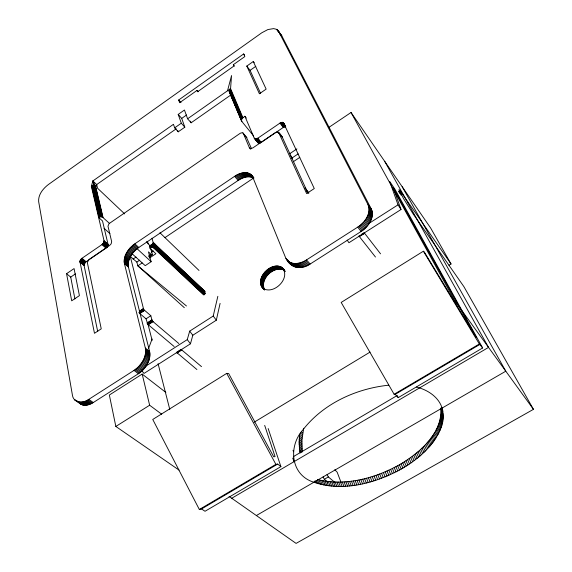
<?xml version="1.0" encoding="UTF-8"?>
<svg xmlns="http://www.w3.org/2000/svg" width="572" height="572" viewBox="0 0 572 572"><rect width="100%" height="100%" fill="white"/><g stroke="black" fill="none" stroke-linecap="round" stroke-linejoin="round"><path stroke-width="0.86" d="M78.9 402.581C82.597 406.849 89.175 405.341 93.293 402.538L138.388 373.738C145.495 369.004 151.273 360.317 149.607 351.501L128.443 267.145C127.084 259.238 132.654 251.809 138.803 247.469L238.167 180.423C242.549 177.513 248.67 175.232 253.625 178.078C250.043 170.106 240.147 172.243 234.577 176.34L134.842 243.815C128.679 248.184 123.073 255.612 124.41 263.556L145.345 348.055C146.99 356.914 141.162 365.615 134.041 370.377L88.767 399.37C83.591 403.725 73.295 403.103 72.408 395.073L38.653 201.587C38.102 194.63 43.15 188.51 48.391 184.534L261.804 32.776L267.889 29.558L273.58 28.621L276.19 29.215L277.699 30.187L281.882 36L371.271 208.966C375.032 217.632 368.246 226.934 361.118 231.474L310.146 264.035C301.423 270.277 289.911 268.182 285.578 257.629L252.774 177.177L250.078 173.938M320.549 484.291L318.962 479.901C347.032 486.272 376.605 477.827 401.072 463.821C420.549 451.923 442.471 433.118 440.883 408.065C446.911 419.412 439.761 432.725 433.047 442.177C424.195 453.882 412.269 462.955 399.506 470.02C374.052 483.476 343.036 491.798 314.822 482.511C290.662 475.925 287.737 446.496 303.103 429.622C323.516 403.467 356.192 388.574 388.745 385.185M302.223 436.465L299.571 434.169L299.12 442.9L299.621 449.721L302.302 451.98L301.909 439.968L303.703 428.271M307.886 192.993L282.232 137.087C280.838 134.792 278.335 130.13 275.139 132.747L252.988 147.826L250.965 148.584L249.385 147.748L243.293 133.24L242.249 132.704L240.326 133.212L109.052 223.645L107.979 226.19L111.662 241.634L111.154 243.815L109.595 245.474L89.053 259.488L87.301 262.398L101.244 328.836L94.48 333.29L79.894 261.411L81.639 258.515L102.345 244.33L106.356 247.89L107.293 246.889L108.044 244.351L102.524 220.978L98.599 217.389L100.25 216.745L102.388 217.038L109.538 223.452M102.345 244.33L103.746 242.571L104.047 240.783L91.356 186.315L92.879 180.945L173.459 124.303L174.674 127.849L178.228 131.81L184.827 127.191L181.717 118.404L178.207 114.421L184.449 110.017L187.609 118.776L191.119 122.787L230.616 95.145M97.698 331.445L83.977 264.872L85.714 261.99L105.999 248.155L101.988 244.602M261.854 287.03L264.714 289.961C259.137 279.272 273.681 265.115 284.356 270.206C275.039 257.171 252.402 278.156 263.599 288.717C274.832 294.837 291.784 276.726 281.574 267.188M253.668 135.993L241.691 121.293L229.3 91.877L229.436 89.947L230.566 88.631L231.56 75.561L227.52 90.769L187.609 118.776M287.409 260.474C292.628 265.565 301.044 263.492 306.513 259.91L357.722 227.113C364.857 222.544 371.707 213.234 367.953 204.519L278.457 31.067M241.534 120.942L241.913 118.611L244.895 116.252L246.353 118.061M149.242 256.778L152.159 254.819L152.288 254.218L149.907 245.76L146.604 241.663M204.819 293.915L155.026 247.025L155.698 245.331L153.275 242.986L152.016 238.188M96.389 186.215L96.697 184.57L176.276 128.772M141.313 370.034L144.001 373.437L190.462 343.808L192.807 335.249L216.323 320.206L220.091 303.389M149.392 258.101L155.891 253.746L149.971 248.219L152.281 246.668L153.275 242.986L204.89 291.513M145.274 366.473L187.266 339.618L189.69 331.131L213.22 316.037L217.846 296.325M148.427 348.827L152.102 338.974M203.653 294.902L152.281 246.668L154.19 247.919L154.776 247.347L157.443 249.299M150.207 247.304L152.71 245.374L204.712 294.337M149.971 248.219L152.395 246.375L204.161 294.873M150.071 247.018L152.81 245.016L155.026 247.025L152.903 244.652L149.7 246.589M124.66 213.907L97.576 188.26L96.697 184.57L92.879 180.945L93.751 184.634L91.356 186.315M198.169 91.763L197.025 90.405L179.644 102.71L178.671 100L243.636 53.954L244.559 55.177M197.025 90.405L197.547 91.756L233.919 66.03L233.333 64.707L244.83 56.571L243.636 53.954M253.282 61.511L266.137 89.11L259.409 93.779L246.797 66.08L253.282 61.511L254.204 62.741M149.821 246.811L152.903 244.652L205.155 293.715M181.717 118.404L186.558 115.001M260.56 93.322L250.064 70.356L255.806 66.316M174.674 127.849L181.295 123.202L178.207 114.421M227.52 90.769L230.216 88.91L242.514 117.932M149.714 246.525L152.989 244.28L205.319 293.386M244.895 116.252L254.24 138.138L255.462 138.953L257.843 138.188L280.359 122.851L282.382 122.315L283.505 122.851L314.271 188.545L306.649 193.572L278.693 132.525M66.559 273.702L74.074 268.575L79.415 295.617L71.693 300.815L66.559 273.702L70.706 277.098L74.911 298.942M257.443 138.438L260.882 142.664L283.304 127.427L285.728 126.648L282.382 122.315M70.706 277.098L75.468 273.859M150.186 247.369L152.61 245.724L154.776 247.347L152.81 245.016L149.928 246.797M149.628 246.253L153.081 243.922L155.563 245.996L204.919 292.571M149.578 246.003L153.167 243.593L155.655 245.66L204.869 292.12M133.076 259.066L136.043 257.071M164.95 237.63L253.918 177.799M289.496 153.868L296.911 148.884M328.793 127.449L351.029 112.491L430.702 228.106L451.036 263.978L448.956 265.258M184.32 307.679L137.838 265.837L136.858 262.09L139.74 260.16M151.244 252.438L153.403 250.994M291.62 158.258L298.148 153.882M148.849 255.741L151.037 254.275L152.159 254.819M149.092 255.949L151.28 254.483M149.313 256.113L151.501 254.647M150.107 255.684L152.288 254.218M148.791 256.721L151.709 254.762M149.399 256.392L152.309 254.433M149.328 256.692L152.295 254.612M142.171 262.934L137.838 265.837L186.465 305.977M293.236 161.776L299.785 157.386M151.037 254.275L148.441 251.859L151.144 261.711L145.224 265.665L132.153 253.796M139.339 311.311L143.45 308.608L130.273 256.413L136.858 262.09M139.418 311.561L143.45 308.608M139.539 311.833L143.529 308.859M139.01 312.569L143.651 309.137M144.194 309.974L139.189 312.855L144.194 309.974L150.822 315.715L151.98 320.113L152.853 321.464L178.829 343.536M139.604 313.363L144.401 310.217M144.609 310.41L139.811 313.556L146.046 318.826L147.848 324.353L174.153 346.532M146.046 318.826L150.822 315.715M147.111 322.987L151.902 319.862M147.19 323.237L151.98 320.113M147.311 323.516L152.102 320.392M147.469 323.802L152.259 320.678M147.647 324.081L152.445 320.963M147.848 324.353L152.645 321.228M148.055 324.581L152.853 321.464M148.262 324.774L153.053 321.657M150.05 247.09L152.71 245.374M398.655 191.477L399.95 190.648L401.394 192.557L451.036 263.978M398.684 191.92L400.193 190.955M399.242 192.642L400.743 191.677M399.556 193.064L401.058 192.099M399.892 193.522L401.394 192.557M400.622 194.537L402.116 193.579M401.015 195.102L402.509 194.137M368.961 223.416L398.012 204.84L389.725 181.453L395.002 189.346L482.646 347.969L398.226 397.626L395.188 394.358L394.122 394.265L341.177 302.431L423.38 251.215L424.367 252.116L476.247 337.53L393.114 187.473L401.029 209.509L348.941 242.728L347.19 240.133M165.873 392.449L142.178 374.081L109.352 395.023L115.837 426.447L179.022 470.077M180.537 349.757L176.512 352.323L196.911 369.533M361.161 234.534L364.128 232.647L380.544 253.832M176.898 352.802L181.596 349.814L201.508 366.638M358.937 235.957L359.302 236.486L364.493 233.176M177.091 352.988L181.782 349.993M359.302 236.486L364.65 233.397M152.395 246.375L150.429 247.605L152.502 246.053L154.49 247.647L203.804 294.008M115.837 426.447L149.635 405.233L161.676 414.199M264.686 425.404L275.06 456.62L273.709 456.806L228.7 373.58L226.719 373.373L152.753 419.462L199.342 509.495L201.523 508.958L277.685 464.071L280.902 466.638L205.026 511.275L201.523 508.958M149.564 246.06L153.081 243.922L155.427 246.339M254.104 422.236L370.084 352.08M149.614 246.31L152.989 244.28L155.248 246.689M394.122 394.265L479.357 344.001L482.646 347.969M199.342 509.495L275.883 464.364L277.685 464.071M150.307 247.347L152.502 246.053L154.19 247.919M395.188 394.358L479.994 344.358M293.422 456.613L397.14 395.531M231.746 498.255L488.538 347.397L384.684 161.325M256.37 515.536L505.798 371.199L402.195 186.744M323.066 476.941L324.338 479.264L328.357 476.948L335.199 482.689M399.95 190.648L398.977 189.732L403.424 198.405L413.156 213.949L463.871 286.608L533.454 409.337L296.089 543.4L229.072 496.382M103.039 217.474L95.667 186.451L92.957 185.7L91.72 186.093L98.97 217.16M257.693 142.349L258.909 143.164L260.474 142.864L257.028 138.646M245.71 136.887L244.058 134.556M416.48 387.101C428.828 389.982 441.462 398.87 442.978 412.348M281.302 136.329L282.075 136.83M279.865 33.912L281.581 35.493M246.317 137.051L251.544 148.763M79.708 402.087L84.263 405.226M78.9 401.987L83.455 405.126M76.484 400.629L77.785 401.53M78.128 401.816L82.683 404.955M74.346 399.442L81.946 404.719M74.861 399.992L81.245 404.411M82.289 401.973L86.837 405.119M81.41 402.08L85.957 405.226M80.545 402.116L85.099 405.262M84.113 401.558L88.653 404.711M83.197 401.801L87.738 404.947M85.972 400.872L90.512 404.032M85.042 401.244L89.575 404.404M87.838 399.928L92.371 403.096M86.908 400.436L91.441 403.596M88.767 399.37L93.293 402.538M134.978 369.741L139.325 373.101M134.041 370.377L138.388 373.738M136.801 368.311L141.141 371.686M135.9 369.054L140.247 372.422M137.68 367.524L142.02 370.899M139.346 365.815L143.672 369.205M138.531 366.688L142.864 370.07M140.126 364.907L144.444 368.296M141.563 362.991L145.874 366.395M140.862 363.964L145.181 367.36M142.214 361.997L146.518 365.401M143.365 359.952L147.662 363.363M142.814 360.982L147.118 364.393M143.858 358.909L148.155 362.326M144.68 356.814L148.97 360.238M144.301 357.865L148.591 361.282M145.267 354.733L149.549 358.165M145.002 355.77L149.292 359.195M145.603 352.695L149.878 356.134M145.467 353.703L149.742 357.142M145.688 350.743L149.957 354.19M145.674 351.708L149.95 355.148M145.345 348.055L149.607 351.501M145.517 348.913L149.785 352.359M145.638 349.814L149.9 353.26M324.338 479.264L327.777 482.124M299.621 449.721L299.871 451.394L301.208 452.516M79.908 262.069L83.998 265.537M299.421 448.033L302.095 450.3M80.452 259.888L84.534 263.356M80.244 260.274L84.327 263.742M299.27 446.332L301.945 448.598M80.08 260.66L84.163 264.128M79.958 261.039L84.048 264.507M79.894 261.411L83.977 264.872M79.873 261.754L83.962 265.215M81.639 258.515L85.714 261.99M81.303 258.823L85.378 262.291M80.988 259.152L85.064 262.627M299.17 444.623L301.844 446.896M80.702 259.509L84.785 262.984M299.12 442.9L301.787 445.173M81.989 258.251L86.065 261.726M155.634 244.737L153.267 242.707L155.691 245.023M299.113 441.169L301.78 443.45M334.82 469.705L337.18 472.207L341.055 482.418M299.156 439.425L301.816 441.713M299.249 437.68L301.909 439.968M299.385 435.928L302.045 438.223M300.472 432.983L302.452 434.713M301.408 431.803L302.731 432.954M103.003 243.686L107.007 247.247M124.26 262.82L128.292 266.409M102.688 244.022L106.692 247.583M124.41 263.556L128.443 267.145M124.238 259.566L128.264 263.163M104.018 241.806L108.015 245.374M103.904 242.185L107.908 245.745M124.153 260.417L128.185 264.014M103.746 242.571L107.743 246.132M103.539 242.95L107.536 246.518M124.131 261.247L128.164 264.836M103.289 243.329L107.293 246.889M124.167 262.048L128.2 265.637M124.567 257.808L128.586 261.404M124.374 258.694L128.393 262.291M104.047 240.783L108.044 244.351M104.09 241.098L108.087 244.666M104.083 241.441L108.079 245.009M125.125 255.999L129.136 259.602M124.818 256.907L128.836 260.51M125.89 254.168L129.894 257.779M125.482 255.083L129.486 258.687M126.855 252.345L130.852 255.963M126.348 253.253L130.352 256.864M127.999 250.565L131.989 254.19M127.406 251.451L131.396 255.069M129.308 248.856L133.29 252.488M128.636 249.699L132.625 253.325M104.047 228.271L109.931 233.612M130.016 248.041L133.998 251.673M131.531 246.482L135.507 250.128M130.759 247.247L134.735 250.879M133.147 245.073L151.144 261.711M132.325 245.76L136.3 249.406M134.842 243.815L138.803 247.469M133.984 244.423L137.952 248.076M153.217 242.449L204.905 291.305M204.905 291.806L153.239 243.279L155.655 245.66M159.953 232.775L199.006 270.449M93.751 184.634L95.374 186.207L102.731 217.238M153.167 243.593L155.563 245.996M152.61 245.724L154.49 247.647M260.989 285.385L263.842 288.324M261.232 285.964L264.092 288.903M261.518 286.515L264.378 289.446M262.233 287.509L264.514 289.854M260.474 282.811L263.327 285.75M260.532 283.49L263.385 286.429M260.639 284.148L263.492 287.087M260.789 284.777L263.642 287.716M260.589 280.68L263.442 283.619M260.503 281.403L263.356 284.348M260.467 282.118L263.32 285.056M261.125 278.457L263.971 281.403M260.903 279.2L263.749 282.146M260.725 279.944L263.57 282.89M261.704 276.962L264.55 279.915M261.397 277.706L264.235 280.659M262.462 275.482L265.294 278.435M262.062 276.219L264.9 279.172M263.37 274.045L266.202 277.005M262.898 274.753L265.73 277.713M264.421 272.665L267.246 275.632M263.878 273.344L266.709 276.312M265.601 271.371L268.425 274.345M265 272.007L267.818 274.975M266.895 270.177L269.705 273.159M266.237 270.763L269.055 273.738M268.275 269.112L271.085 272.093M267.574 269.627L270.384 272.608M269.719 268.175L272.522 271.164M268.99 268.625L271.8 271.607M271.972 267.067L274.774 270.055M271.214 267.396L274.017 270.384M270.463 267.767L273.266 270.756M273.495 266.531L276.29 269.534M272.73 266.774L275.532 269.769M275.747 266.073L278.535 269.076M275.003 266.18L277.792 269.183M274.253 266.33L277.041 269.333M277.892 266.023L280.68 269.033M277.191 265.994L279.98 269.004M276.476 266.009L279.265 269.012M281.038 266.881L283.819 269.898M284.277 270.449L285.392 271.65M280.459 266.616L283.247 269.634M279.858 266.402L282.639 269.412M279.229 266.23L282.01 269.24M278.571 266.102L281.352 269.112M282.983 268.361L284.649 270.17M282.082 267.539L284.827 270.542M291.026 262.805L294.709 266.874M290.197 262.462L293.886 266.531M287.158 259.373L288.209 260.539M289.418 262.055L293.107 266.123M285.936 258.415L288.045 260.739M288.696 261.59L292.378 265.651M286.365 259.152L291.713 265.129M293.765 263.435L297.44 267.51M292.814 263.292L296.489 267.367M291.899 263.077L295.581 267.153M295.76 263.513L299.435 267.596M294.744 263.506L298.42 267.589M297.862 263.32L301.523 267.41M296.804 263.449L300.472 267.539M300.021 262.855L303.682 266.952M298.934 263.12L302.595 267.21M301.115 262.519L304.769 266.616M303.303 261.654L306.95 265.765M302.209 262.119L305.863 266.223M304.39 261.132L308.029 265.244M181.295 123.202L184.827 127.191M306.513 259.91L310.146 264.035M305.455 260.546L309.094 264.664M234.577 176.34L238.167 180.423M236.429 175.196L240.018 179.293M235.5 175.747L239.089 179.837M181.596 349.814L181.202 349.328M238.324 174.245L241.906 178.35M237.373 174.696L240.955 178.793M240.226 173.509L243.801 177.613M239.275 173.852L242.85 177.956M242.106 172.987L245.674 177.105M178.671 100L180.981 102.667M241.169 173.216L244.744 177.334M291.098 264.543L289.625 262.484M244.809 172.651L248.37 176.777M243.929 172.701L247.49 176.827M243.028 172.815L246.589 176.934M247.29 172.844L250.843 176.977M246.496 172.723L250.05 176.848M245.667 172.658L249.228 176.784M251.194 174.817L253.224 177.184M250.658 174.346L253.196 177.306M252.774 177.177L253.789 178.364M249.442 173.573L252.996 177.713M248.77 173.273L252.323 177.413M248.048 173.03L251.601 177.163M249.385 147.748L250.522 149.206M242.864 132.876L246.897 137.68M255.827 138.953L259.273 143.172M255.462 138.953L258.909 143.164M255.126 138.889L258.58 143.107M254.24 138.138L258.287 142.986M254.39 138.395L258.036 142.821M257.843 138.188L261.29 142.414M256.621 138.803L260.06 143.021M256.213 138.903L259.659 143.122M304.912 187.916L308.83 192.771M306.549 190.583L308.794 193.365M306.17 190.726L307.85 192.807M230.788 93.937L229.3 91.877M290.24 155.269L292.456 158.065M359.459 236.701L375.468 257.028M278.221 132.139L282.232 137.087M277.913 132.032L280.816 135.714M277.57 131.968L278.543 133.197M357.722 227.113L361.118 231.474M233.333 64.707L234.434 66.116M358.78 226.398L362.176 230.766M281.61 122.372L284.956 126.698M360.796 224.825L364.185 229.2M281.195 122.48L284.549 126.805M280.773 122.637L284.127 126.963M280.359 122.851L283.712 127.17M359.802 225.633L363.199 230.008M279.944 123.102L283.304 127.427M361.754 223.974L365.136 228.357M283.29 122.644L284.727 124.503M283.033 122.48L284.463 124.338M282.725 122.372L285.113 125.468M282.003 122.315L285.356 126.648M362.662 223.08L366.044 227.47M364.343 221.2L367.71 225.597M363.527 222.158L366.902 226.548M365.1 220.213L368.461 224.617M246.797 66.08L250.064 70.356M366.438 218.182L369.791 222.594M365.801 219.212L369.154 223.616M187.266 339.618L190.462 343.808M367.009 217.145L370.363 221.564M367.96 215.051L371.299 219.469M367.517 216.102L370.863 220.52M189.69 331.131L192.807 335.249M368.625 212.956L371.957 217.381M368.325 214L371.664 218.425M368.99 210.896L372.322 215.337M368.847 211.919L372.179 216.352M368.99 207.965L372.315 212.412M369.069 208.916L372.393 213.356M369.069 209.895L372.393 214.336M367.953 204.519L371.271 208.966M368.318 205.319L371.636 209.767M368.618 206.163L371.936 210.61M368.84 207.05L372.157 211.49M213.22 316.037L216.323 320.206M533.454 409.337L454.783 300.851L351.029 112.491M277.699 30.187L281.882 36M277.248 29.816L280.373 34.241M276.741 29.494L278.528 32.018M398.012 204.84L401.029 209.509M423.38 251.215L479.357 344.001M327.07 474.617L328.357 476.948M226.719 373.373L275.883 464.364M92.879 180.945L95.667 186.451M441.505 407.815L442.556 409.96M441.398 408.286L442.792 411.146M441.019 409.287L443.107 413.563M441.098 410.517L443.178 414.793M441.126 411.761L443.207 416.037M441.098 413.02L443.171 417.288M441.019 414.285L443.093 418.554M440.883 415.565L442.957 419.834M440.705 416.852L442.771 421.121M440.469 418.146L442.528 422.408M440.175 419.448L442.235 423.709M439.839 420.756L441.899 425.017M439.453 422.072L441.505 426.333M439.017 423.387L441.062 427.649M438.524 424.71L440.569 428.971M437.988 426.033L440.025 430.294M437.401 427.363L439.439 431.617M436.772 428.685L438.796 432.94M436.093 430.015L438.116 434.27M435.363 431.338L437.38 435.592M434.591 432.668L436.6 436.915M433.776 433.991L435.778 438.238M432.918 435.306L434.913 439.553M432.01 436.622L434.005 440.869M431.059 437.93L433.047 442.177M430.072 439.232L432.053 443.479M429.036 440.526L431.016 444.773M427.963 441.813L429.937 446.06M426.855 443.093L428.821 447.34M425.704 444.358L427.663 448.605M424.517 445.624L426.469 449.864M423.287 446.868L425.232 451.115M422.029 448.105L423.966 452.352M397.483 396.003L398.226 397.626M420.727 449.335L422.658 453.582M419.398 450.543L421.321 454.79M418.032 451.744L419.948 455.991M416.631 452.924L418.547 457.171M415.201 454.096L417.11 458.344M413.742 455.248L415.644 459.495M412.255 456.384L414.142 460.632M410.732 457.507L412.619 461.754M409.187 458.608L411.068 462.855M407.614 459.688L409.488 463.942M406.013 460.753L407.879 465.007M404.39 461.797L406.249 466.051M402.745 462.819L404.597 467.074M401.072 463.821L402.917 468.082M399.385 464.8L401.222 469.061M397.669 465.765L399.506 470.02M395.938 466.702L397.762 470.963M394.194 467.61L396.01 471.871M392.421 468.504L394.237 472.765M230.566 88.631L242.878 117.646M229.908 89.225L242.192 118.261M390.64 469.369L392.449 473.63M229.644 89.575L241.913 118.611M229.436 89.947L241.699 118.99M229.286 90.333L241.534 119.384M229.193 90.726L241.441 119.777M229.165 91.12L241.405 120.177M388.846 470.205L390.64 474.474M229.2 91.513L241.906 121.607M387.029 471.021L388.824 475.296M385.206 471.814L386.994 476.083M383.369 472.579L385.149 476.855M381.524 473.316L383.297 477.591M379.665 474.024L381.431 478.306M377.799 474.71L379.558 478.986M375.926 475.361L377.677 479.643M374.052 475.99L375.797 480.273M372.165 476.59L373.902 480.873M370.277 477.155L372.014 481.445M368.389 477.699L370.113 481.989M366.495 478.206L368.218 482.503M364.6 478.685L366.316 482.982M362.712 479.136L364.421 483.44M360.818 479.558L362.519 483.862M358.93 479.944L360.632 484.248M357.05 480.301L358.737 484.613M355.169 480.623L356.856 484.942M353.303 480.916L354.976 485.235M351.437 481.181L353.11 485.499M349.578 481.409L351.251 485.735M347.733 481.61L349.399 485.935M345.896 481.774L347.554 486.1M344.079 481.903L345.731 486.236M342.263 482.003L343.915 486.343M340.469 482.067L342.113 486.407M338.688 482.103L340.333 486.45M336.929 482.103L338.56 486.45M335.185 482.067L336.815 486.422M333.455 482.003L335.078 486.357M331.753 481.903L333.369 486.264M330.065 481.767L331.681 486.136M328.407 481.603L330.015 485.971M326.762 481.402L328.371 485.771M325.153 481.166L326.755 485.542M323.559 480.902L325.161 485.278M322 480.602L323.595 484.984M190.54 121.192L191.119 122.787M320.463 480.266L322.057 484.656M317.481 479.5L319.069 483.898M316.566 480.53L317.617 483.469M315.415 480.802L316.209 483.004M314.3 481.045L314.822 482.511M293.021 450.257L293.543 451.758M293.107 457.857L293.629 459.359M293.057 458.315L293.572 459.817M293.057 458.758L294.094 461.747M177.742 130.387L178.228 131.81M268.161 428.528L280.902 466.638M147.44 241.341L148.148 243.915M147.705 323.094L152.123 340.361M158.079 363.678L169.784 409.438M142.178 374.081L149.635 405.233M95.031 186.007L102.388 217.038M94.659 185.85L102.002 216.881M94.251 185.736L101.587 216.774M93.829 185.671L101.151 216.716M93.393 185.657L100.701 216.702M92.957 185.7L100.25 216.745M92.528 185.786L99.807 216.838M92.106 185.914L99.378 216.974M299.871 451.394L300.164 453.045"/></g></svg>
